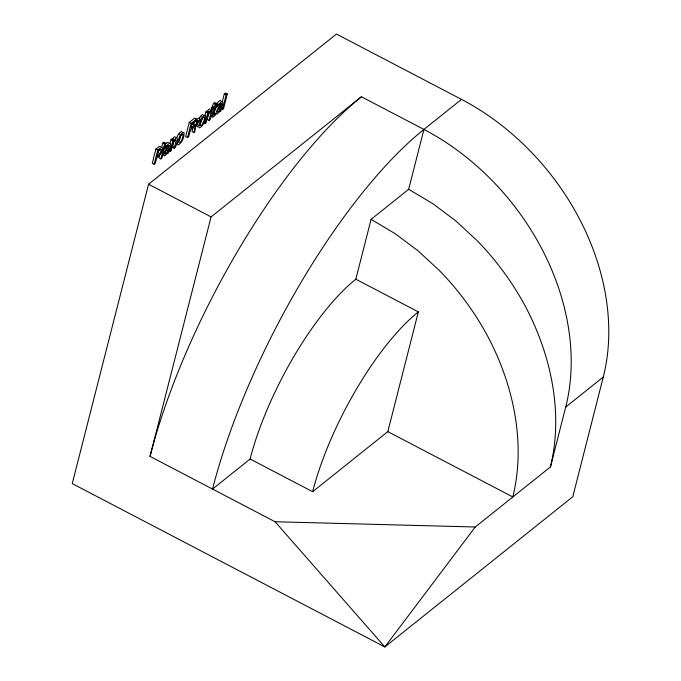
<?xml version="1.0" encoding="UTF-8"?>
<svg xmlns="http://www.w3.org/2000/svg" width="681" height="681" viewBox="0 0 681 681"><rect width="100%" height="100%" fill="white"/><g stroke="black" fill="none" stroke-linecap="round" stroke-linejoin="round"><path stroke-width="1.02" d="M550.444 466.928L565.707 407.059A223.581 170.744 51.4 0 0 423.931 129.433L361.407 96.762L211.076 216.907L150.033 456.398L275.073 521.74L384.85 646.95L475.278 527L550.444 466.928C563.17 414.44 551.823 358.819 527.886 311.217A223.581 170.744 51.4 0 0 476.964 240.478L455.657 220.789L432.758 203.628L408.668 189.301L371.085 219.342L355.822 279.21A149.054 48.087 -62.4 0 0 250.131 459.028L212.549 489.069A298.108 96.166 -62.4 0 1 423.931 129.433L461.514 99.392A223.581 170.744 51.4 0 1 603.289 377.019L572.772 496.764L384.85 646.95L72.246 483.595L148.552 184.236L336.474 34.05L461.514 99.392M181.103 134.566L179.861 138.984L177.894 141.818M159.32 149.241L157.703 153.089M197.286 123.074L196.894 126.002L197.694 126.93M160.52 146.568L159.422 146.415L155.889 149.079L152.255 163.304L154.136 164.291L155.319 163.338L156.673 158.035C159.89 155.643 162.716 151.676 162.401 147.547L161.303 147.394L157.762 150.058L154.136 164.291M159.975 153.983L158.962 157.949L160.844 158.928L161.967 158.026L165.764 143.155L163.883 142.176L162.759 143.078L161.746 147.036M160.844 158.928L164.632 144.057L165.764 143.155M165.9 148.015L166.368 146.194C173.187 138.286 169.867 148.679 168.488 152.816L167.373 153.71L167.662 152.57C160.571 162.333 164.811 147.93 169.16 146.687C169.875 141.988 165.789 150.782 164.027 147.036M167.373 145.359L169.16 146.687M168.037 151.08L168.794 148.117C165.338 149.556 163.065 158.307 168.037 151.08L166.164 150.101L165.125 151.65M169.935 143.776L170.922 139.894L172.046 138.992L173.927 139.971L173.621 141.154C179.103 132.301 177.452 143.223 175.34 147.334L174.217 148.237L172.336 147.258L173.885 141.18M172.046 138.992L171.748 140.175C172.429 139.282 174.421 135.383 175.536 137.247M168.198 150.569L170.071 151.548L172.795 140.873L173.927 139.971M174.217 148.237L176.073 140.822L175.672 139.741A3.814 1.234 -62.4 0 0 174.345 141.044L173.238 142.678L171.203 150.646L170.071 151.548M194.877 124.929L190.893 128.113L191.914 124.095L196.077 120.775L196.503 119.09L194.63 118.111L189.284 122.384L185.658 136.617L187.53 137.596L188.714 136.651L190.467 129.799L194.451 126.615L194.877 124.929L193.004 123.951L191.404 125.219M187.53 137.596L191.157 123.363L196.503 119.09M193.208 126.717L191.974 131.569L193.847 132.548L194.979 131.646C194.298 126.198 198.529 123.227 200.103 119.09L198.231 118.111L196.188 120.375M193.702 124.776L194.689 120.895L196.571 121.873L197.694 120.971L195.822 119.992M193.847 132.548L196.571 121.873M197.694 120.971L197.294 122.554L200.103 119.09M204.802 115.906L205.79 112.024L206.922 111.122L208.795 112.101L208.497 113.284C213.979 104.431 212.327 115.353 210.216 119.464L209.084 120.367L207.211 119.388L208.761 113.31M206.615 112.305L206.922 111.122M203.074 122.699L204.947 123.678L207.671 113.003L208.795 112.101M213.57 112.944L215.511 113.872L215.102 115.489L212.736 117.243L212.523 115.693L214.209 108.96L213.451 109.564L211.578 108.585L213.502 103.418L214.626 102.516L216.498 103.495L215.724 106.568L217.792 104.908L215.92 103.929M209.084 120.367L210.94 112.952L210.548 111.871A3.814 1.234 -62.4 0 0 209.22 113.174L208.105 114.808L206.079 122.776L204.947 123.678M211.331 111.922L212.089 108.96M213.451 109.564L215.375 104.397L216.498 103.495M217.792 104.908L217.418 106.398L215.341 108.058L213.732 115.268L215.511 113.872M218.652 104.406C216.277 109.581 222.772 99.996 221.444 104.9C217.094 106.142 212.855 120.546 219.946 110.79L219.657 111.922L220.772 111.029C222.151 106.891 225.471 96.506 218.652 104.406L216.771 103.427C217.665 102.746 220.286 98.992 221.019 101.188M220.321 109.292L221.078 106.33C217.622 107.768 215.349 116.519 220.321 109.292L218.448 108.313M222.278 101.818L224.296 93.893L225.428 92.991L227.301 93.969L223.513 108.841L222.381 109.743L226.177 94.872L227.301 93.969M408.668 189.301L423.931 129.433M250.131 459.028L312.656 491.699L387.821 431.626L418.347 311.881L355.822 279.21M202.112 119.218L199.669 124.368M176.745 137.596L177.818 135.323A5.295 1.711 -62.4 0 1 179.707 132.701L181.504 131.493L182.321 132.369M207.279 111.267L209.484 108.892L210.412 109.377M164.095 148.892L165.568 147.266M217.077 106.27C215.775 107.921 212.966 111.616 214.804 113.361M200.895 116.979L201.329 116.587M165.466 144.185L167.781 142.329L168.667 142.525M211.578 108.585L212.336 107.981M172.336 147.258L173.468 146.355M565.707 407.059L603.289 377.019M211.476 116.111L210.863 116.264M275.073 521.74L475.278 527M224.296 93.893L226.177 94.872M219.571 103.921L221.444 104.9M213.502 103.418L215.375 104.397M212.719 106.483L214.592 107.47M211.953 107.096L213.834 108.075M205.79 112.024L207.671 113.003M189.284 122.384L191.157 123.363M170.922 139.894L172.795 140.873M162.759 143.078L164.632 144.057M164.487 145.215L166.368 146.194M155.889 149.079L157.762 150.058M148.552 184.236L211.076 216.907M387.821 431.626L512.861 496.968C525.587 444.472 514.24 388.86 490.303 341.249A223.581 170.744 51.4 0 0 439.373 270.519L418.066 250.829L395.176 233.668L371.085 219.342M203.67 115.31L202.853 114.434L201.057 115.642A5.295 1.711 -62.4 0 0 199.167 118.256M150.033 456.398A298.108 96.166 -62.4 0 1 361.407 96.762M312.656 491.699A149.054 48.087 -62.4 0 1 418.347 311.881M172.983 139.443A3.814 1.234 -62.4 0 1 173.425 139.009M179.137 134.523A3.03 0.979 -62.4 0 1 179.546 134.046M178.643 141.852C179.971 145.598 183.81 136.362 182.951 134.557A3.005 0.97 -62.4 0 0 182.253 134.361L181.427 135.025A3.03 0.979 -62.4 0 0 180.235 136.719L178.643 141.852M199.993 124.793C201.321 128.539 205.16 119.303 204.3 117.498A3.005 0.97 -62.4 0 0 203.602 117.302L202.768 117.958A3.03 0.979 -62.4 0 0 201.585 119.66L199.993 124.793M161.227 149.726L160.018 153.404L157.081 156.417L158.537 150.731L160.418 149.326L161.227 149.726M177.545 142.312L177.426 144.049L178.226 144.968C182.244 142.678 184.279 137.264 184.049 132.821L183.376 132.472L181.58 133.689A5.295 1.711 -62.4 0 0 179.699 136.302L177.545 142.312M198.895 125.244L198.775 126.981L199.576 127.909C203.593 125.619 205.628 120.205 205.39 115.761L204.726 115.412L202.929 116.621A5.295 1.711 -62.4 0 0 201.048 119.235L198.895 125.244"/></g></svg>
